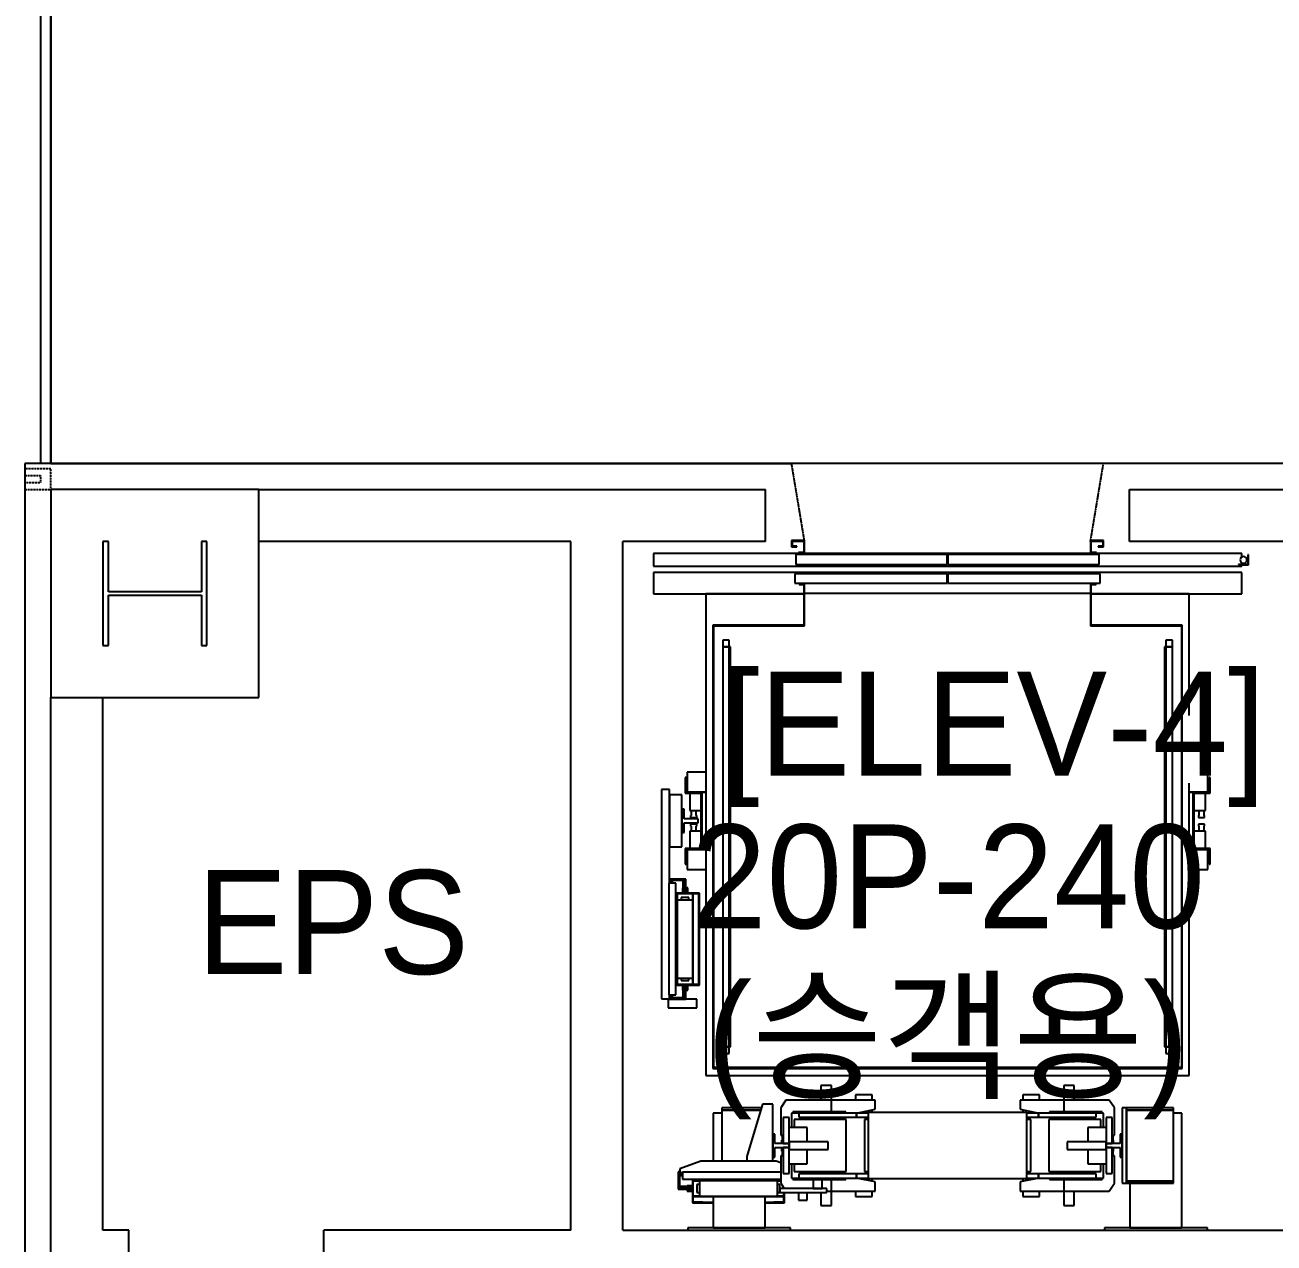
# Model space of a CAD drawing. Header units: millimetres. Extents: x 10479 to 135323, y 879012 to 965592.
# Drawn here: x 46682 to 51488, y 920152 to 924840 of the extents above; entities that cross this region are included whole.
import ezdxf
from ezdxf.enums import TextEntityAlignment as Align

# ---------------------------------------------------------------- set-up
doc = ezdxf.new("R2010")
doc.units = ezdxf.units.MM
doc.linetypes.add('HID', pattern=[2.3, 1.5, -0.8])
doc.layers.add('$CHAR', color=3, linetype='Continuous')
doc.styles.add('돋움', font='')
doc.styles.get('돋움').set_extended_font_data('Dotum')

# ---------------------------------------------------------------- blocks, each defined once
blk = doc.blocks.new('14F')
at = {"color": 8}
for p, q in [((-153258.1, 753191.9), (-153258.1, 749991.9)), ((-153218.1, 753191.9), (-153218.1, 749991.9)), ((-153218.1, 749991.9), (-153218.1, 753191.9)), ((-153218.1, 749991.9), (-153318.1, 749991.9)), ((-153318.1, 749991.9), (-153318.1, 746741.9)), ((-136818.1, 749991.9), (-153218.1, 749991.9)), ((-152418.1, 749891.9), (-153218.1, 749891.9)), ((-153218.1, 749891.9), (-153218.1, 749091.9)), ((-152418.1, 749891.9), (-150468.1, 749891.9)), ((-152418.1, 749091.9), (-152418.1, 749891.9)), ((-150468.1, 749691.9), (-150468.1, 749891.9)), ((-149068.1, 749891.9), (-147668.1, 749891.9)), ((-149068.1, 749691.9), (-149068.1, 749891.9)), ((-153018.1, 749691.9), (-153018.1, 749291.9)), ((-152997.1, 749691.9), (-153018.1, 749691.9)), ((-152997.1, 749498.4), (-152997.1, 749691.9)), ((-152618.1, 749691.9), (-152639.1, 749691.9)), ((-152639.1, 749691.9), (-152639.1, 749498.4)), ((-152618.1, 749291.9), (-152618.1, 749691.9)), ((-151218.1, 749691.9), (-152418.1, 749691.9)), ((-151218.1, 747041.9), (-151218.1, 749691.9)), ((-151018.1, 747041.9), (-151018.1, 749691.9)), ((-150468.1, 749691.9), (-151018.1, 749691.9)), ((-150368.1, 749695.9), (-150368.1, 749670.9)), ((-150318.1, 749695.9), (-150368.1, 749695.9)), ((-150365.1, 749673.9), (-150365.1, 749692.9)), ((-150365.1, 749692.9), (-150321.1, 749692.9)), ((-150348.1, 749673.9), (-150365.1, 749673.9)), ((-150348.1, 749670.9), (-150348.1, 749673.9)), ((-150321.1, 749692.9), (-150321.1, 749648.9)), ((-150318.1, 749645.9), (-150318.1, 749695.9)), ((-149218.1, 749695.9), (-149218.1, 749645.9)), ((-149168.1, 749695.9), (-149218.1, 749695.9)), ((-149215.1, 749648.9), (-149215.1, 749692.9)), ((-149215.1, 749692.9), (-149171.1, 749692.9)), ((-149188.1, 749673.9), (-149188.1, 749670.9)), ((-149171.1, 749673.9), (-149188.1, 749673.9)), ((-149171.1, 749692.9), (-149171.1, 749673.9)), ((-149168.1, 749670.9), (-149168.1, 749695.9)), ((-147668.1, 749691.9), (-149068.1, 749691.9)), ((-148636.1, 749645.4), (-150900.1, 749645.4)), ((-150900.1, 749645.4), (-150900.1, 749596.9)), ((-150368.1, 749670.9), (-150348.1, 749670.9)), ((-149769.1, 749641.9), (-150352.1, 749641.9)), ((-150352.1, 749641.9), (-150352.1, 749602.9)), ((-150341.1, 749648.9), (-150341.1, 749645.9)), ((-150321.1, 749648.9), (-150341.1, 749648.9)), ((-150341.1, 749645.9), (-150318.1, 749645.9)), ((-149769.1, 749602.9), (-149769.1, 749641.9)), ((-149184.1, 749641.9), (-149767.1, 749641.9)), ((-149767.1, 749641.9), (-149767.1, 749602.9)), ((-149218.1, 749645.9), (-149195.1, 749645.9)), ((-149195.1, 749648.9), (-149215.1, 749648.9)), ((-149195.1, 749645.9), (-149195.1, 749648.9)), ((-149188.1, 749670.9), (-149168.1, 749670.9)), ((-149184.1, 749602.9), (-149184.1, 749641.9)), ((-148641.1, 749625.9), (-148642.1, 749620.9)), ((-148638.3, 749630.1), (-148641.1, 749625.9)), ((-148634.1, 749633), (-148638.3, 749630.1)), ((-148636.1, 749631.6), (-148636.1, 749645.4)), ((-148629.1, 749633.9), (-148634.1, 749633)), ((-148624.1, 749633), (-148629.1, 749633.9)), ((-148619.9, 749630.1), (-148624.1, 749633)), ((-148617.1, 749625.9), (-148619.9, 749630.1)), ((-148616.1, 749620.9), (-148617.1, 749625.9)), ((-148610.1, 749639.9), (-148612.1, 749639.9)), ((-148612.1, 749639.9), (-148612.1, 749603.9)), ((-148610.1, 749601.9), (-148610.1, 749639.9)), ((-150900.1, 749596.9), (-148636.1, 749596.9)), ((-150352.1, 749602.9), (-149769.1, 749602.9)), ((-149767.1, 749602.9), (-149184.1, 749602.9)), ((-148612.1, 749603.9), (-148648.1, 749603.9)), ((-148648.1, 749603.9), (-148648.1, 749601.9)), ((-148648.1, 749601.9), (-148610.1, 749601.9)), ((-148642.1, 749620.9), (-148641.1, 749616)), ((-148641.1, 749616), (-148638.3, 749611.8)), ((-148638.3, 749611.8), (-148634.1, 749608.9)), ((-148636.1, 749603.9), (-148636.1, 749610.3)), ((-148636.1, 749596.9), (-148636.1, 749601.9)), ((-148634.1, 749608.9), (-148629.1, 749607.9)), ((-148629.1, 749607.9), (-148624.1, 749608.9)), ((-148624.1, 749608.9), (-148619.9, 749611.8)), ((-148619.9, 749611.8), (-148617.1, 749616)), ((-148617.1, 749616), (-148616.1, 749620.9)), ((-148636.1, 749571.9), (-150900.1, 749571.9)), ((-150900.1, 749571.9), (-150900.1, 749489.9)), ((-149769.1, 749566.9), (-150355.6, 749566.9)), ((-150355.6, 749566.9), (-150355.6, 749531.9)), ((-150355.6, 749531.9), (-149769.1, 749531.9)), ((-150318.1, 749529.9), (-150339.6, 749529.9)), ((-150339.6, 749529.9), (-150339.6, 749526.9)), ((-150318.1, 749366.9), (-150318.1, 749529.9)), ((-149769.1, 749531.9), (-149769.1, 749566.9)), ((-149180.6, 749566.9), (-149767.1, 749566.9)), ((-149767.1, 749566.9), (-149767.1, 749531.9)), ((-149767.1, 749531.9), (-149180.6, 749531.9)), ((-149196.6, 749529.9), (-149218.1, 749529.9)), ((-149218.1, 749529.9), (-149218.1, 749366.9)), ((-149196.6, 749526.9), (-149196.6, 749529.9)), ((-149180.6, 749531.9), (-149180.6, 749566.9)), ((-148636.1, 749489.9), (-148636.1, 749571.9)), ((-152639.1, 749498.4), (-152997.1, 749498.4)), ((-152997.1, 749291.9), (-152997.1, 749485.4)), ((-152997.1, 749485.4), (-152639.1, 749485.4)), ((-152639.1, 749485.4), (-152639.1, 749291.9)), ((-150900.1, 749489.9), (-150321.1, 749489.9)), ((-150321.1, 749489.9), (-150698.1, 749489.9)), ((-150698.1, 749489.9), (-150698.1, 747636.9)), ((-150339.6, 749526.9), (-150321.1, 749526.9)), ((-150321.1, 749526.9), (-150321.1, 749369.9)), ((-149218.1, 749491.4), (-150318.1, 749491.4)), ((-149215.1, 749526.9), (-149196.6, 749526.9)), ((-149215.1, 749369.9), (-149215.1, 749526.9)), ((-148838.1, 749489.9), (-149215.1, 749489.9)), ((-149215.1, 749489.9), (-148636.1, 749489.9)), ((-148838.1, 749021.9), (-148838.1, 749489.9)), ((-150321.1, 749369.9), (-150671.1, 749369.9)), ((-150671.1, 749369.9), (-150671.1, 747663.9)), ((-150668.1, 749366.9), (-150318.1, 749366.9)), ((-150668.1, 747666.9), (-150668.1, 749366.9)), ((-149218.1, 749366.9), (-148868.1, 749366.9)), ((-148868.1, 749369.9), (-149215.1, 749369.9)), ((-148865.1, 749369.9), (-148868.1, 749369.9)), ((-148868.1, 749369.9), (-148868.1, 749366.9)), ((-148868.1, 749366.9), (-148868.1, 749369.9)), ((-148868.1, 749366.9), (-148868.1, 747666.9)), ((-148865.1, 747663.9), (-148865.1, 749369.9)), ((-153018.1, 749291.9), (-152997.1, 749291.9)), ((-152639.1, 749291.9), (-152618.1, 749291.9)), ((-150608.1, 749311.9), (-150633.1, 749311.9)), ((-150633.1, 749311.9), (-150633.1, 749286.9)), ((-150608.1, 749286.9), (-150608.1, 749311.9)), ((-148903.1, 749311.9), (-148928.1, 749311.9)), ((-148928.1, 749311.9), (-148928.1, 749286.9)), ((-148903.1, 749286.9), (-148903.1, 749311.9)), ((-150633.1, 749286.9), (-150608.1, 749286.9)), ((-150608.1, 749286.9), (-150633.1, 749286.9)), ((-150633.1, 749286.9), (-150633.1, 747746.9)), ((-150603.1, 749286.9), (-150608.1, 749286.9)), ((-150608.1, 747746.9), (-150608.1, 749286.9)), ((-150603.1, 747746.9), (-150603.1, 749286.9)), ((-148928.1, 749286.9), (-148933.1, 749286.9)), ((-148933.1, 749286.9), (-148933.1, 747746.9)), ((-148928.1, 749286.9), (-148903.1, 749286.9)), ((-148903.1, 749286.9), (-148928.1, 749286.9)), ((-148928.1, 749286.9), (-148928.1, 747746.9)), ((-148903.1, 747746.9), (-148903.1, 749286.9)), ((-153218.1, 746841.9), (-153218.1, 749091.9)), ((-153218.1, 749091.9), (-152418.1, 749091.9)), ((-153018.1, 747041.9), (-153018.1, 749091.9)), ((-150778.1, 748783.9), (-150778.1, 748722.9)), ((-150774.1, 748783.9), (-150778.1, 748783.9)), ((-150774.1, 748726.9), (-150774.1, 748783.9)), ((-150698.1, 748804.4), (-150770.1, 748804.4)), ((-150770.1, 748804.4), (-150770.1, 748726.9)), ((-148838.1, 747636.9), (-148838.1, 748761.9)), ((-148766.1, 748804.4), (-148778.1, 748804.4)), ((-148766.1, 748726.9), (-148766.1, 748804.4)), ((-148758.1, 748783.9), (-148762.1, 748783.9)), ((-148762.1, 748783.9), (-148762.1, 748726.9)), ((-148758.1, 748722.9), (-148758.1, 748783.9)), ((-150838.6, 748736.9), (-150868.6, 748736.9)), ((-150868.6, 748736.9), (-150868.6, 747931.9)), ((-150838.6, 748376.9), (-150838.6, 748736.9)), ((-150790.1, 748716.9), (-150838.6, 748716.9)), ((-150838.6, 748716.9), (-150838.6, 748516.9)), ((-150790.1, 748516.9), (-150790.1, 748716.9)), ((-150778.1, 748722.9), (-150717.1, 748722.9)), ((-150713.1, 748726.9), (-150774.1, 748726.9)), ((-150770.1, 748726.9), (-150698.1, 748726.9)), ((-150760.1, 748722.9), (-150760.1, 748656.9)), ((-150717.1, 748722.9), (-150717.1, 748665.9)), ((-150713.1, 748665.9), (-150713.1, 748726.9)), ((-150698.1, 748726.9), (-150713.1, 748726.9)), ((-150713.1, 748726.9), (-150713.1, 748506.9)), ((-148838.1, 748726.9), (-148766.1, 748726.9)), ((-148823.1, 748726.9), (-148838.1, 748726.9)), ((-148762.1, 748726.9), (-148823.1, 748726.9)), ((-148823.1, 748726.9), (-148823.1, 748665.9)), ((-148823.1, 748506.9), (-148823.1, 748726.9)), ((-148819.1, 748722.9), (-148758.1, 748722.9)), ((-148819.1, 748665.9), (-148819.1, 748722.9)), ((-148776.1, 748656.9), (-148776.1, 748722.9)), ((-150717.1, 748665.9), (-150713.1, 748665.9)), ((-150713.1, 748665.9), (-150717.1, 748665.9)), ((-150717.1, 748665.9), (-150717.1, 748567.9)), ((-150713.1, 748567.9), (-150713.1, 748665.9)), ((-148823.1, 748665.9), (-148819.1, 748665.9)), ((-148819.1, 748665.9), (-148823.1, 748665.9)), ((-148823.1, 748665.9), (-148823.1, 748567.9)), ((-148819.1, 748567.9), (-148819.1, 748665.9)), ((-150790.1, 748661.4), (-150790.1, 748572.4)), ((-150782.2, 748661.4), (-150790.1, 748661.4)), ((-150782.2, 748624.9), (-150782.2, 748661.4)), ((-150728.1, 748624.9), (-150782.2, 748624.9)), ((-150760.1, 748656.9), (-150717.1, 748656.9)), ((-150755.1, 748637.9), (-150757.1, 748637.9)), ((-150757.1, 748637.9), (-150757.1, 748629.9)), ((-150757.1, 748629.9), (-150733.1, 748629.9)), ((-150735.1, 748655.9), (-150755.1, 748655.9)), ((-150755.1, 748655.9), (-150755.1, 748637.9)), ((-150735.1, 748637.9), (-150735.1, 748655.9)), ((-150733.1, 748637.9), (-150735.1, 748637.9)), ((-150733.1, 748629.9), (-150733.1, 748637.9)), ((-150728.1, 748609), (-150728.1, 748624.9)), ((-148819.1, 748656.9), (-148776.1, 748656.9)), ((-148801.1, 748637.9), (-148803.1, 748637.9)), ((-148803.1, 748637.9), (-148803.1, 748629.9)), ((-148803.1, 748629.9), (-148779.1, 748629.9)), ((-148781.1, 748655.9), (-148801.1, 748655.9)), ((-148801.1, 748655.9), (-148801.1, 748637.9)), ((-148781.1, 748637.9), (-148781.1, 748655.9)), ((-148779.1, 748637.9), (-148781.1, 748637.9)), ((-148779.1, 748629.9), (-148779.1, 748637.9)), ((-150790.1, 748572.4), (-150782.2, 748572.4)), ((-150782.2, 748609), (-150728.1, 748609)), ((-150782.2, 748572.4), (-150782.2, 748609)), ((-150717.1, 748576.9), (-150760.1, 748576.9)), ((-150760.1, 748576.9), (-150760.1, 748510.9)), ((-150757.1, 748603.9), (-150757.1, 748595.9)), ((-150733.1, 748603.9), (-150757.1, 748603.9)), ((-150757.1, 748595.9), (-150755.1, 748595.9)), ((-150755.1, 748595.9), (-150755.1, 748577.9)), ((-150755.1, 748577.9), (-150735.1, 748577.9)), ((-150735.1, 748577.9), (-150735.1, 748595.9)), ((-150735.1, 748595.9), (-150733.1, 748595.9)), ((-150733.1, 748595.9), (-150733.1, 748603.9)), ((-150713.1, 748567.9), (-150717.1, 748567.9)), ((-150717.1, 748567.9), (-150717.1, 748510.9)), ((-150717.1, 748567.9), (-150713.1, 748567.9)), ((-150713.1, 748506.9), (-150713.1, 748567.9)), ((-148819.1, 748567.9), (-148823.1, 748567.9)), ((-148823.1, 748567.9), (-148823.1, 748506.9)), ((-148823.1, 748567.9), (-148819.1, 748567.9)), ((-148776.1, 748576.9), (-148819.1, 748576.9)), ((-148819.1, 748510.9), (-148819.1, 748567.9)), ((-148779.1, 748603.9), (-148803.1, 748603.9)), ((-148803.1, 748603.9), (-148803.1, 748595.9)), ((-148803.1, 748595.9), (-148801.1, 748595.9)), ((-148801.1, 748595.9), (-148801.1, 748577.9)), ((-148801.1, 748577.9), (-148781.1, 748577.9)), ((-148781.1, 748577.9), (-148781.1, 748595.9)), ((-148781.1, 748595.9), (-148779.1, 748595.9)), ((-148779.1, 748595.9), (-148779.1, 748603.9)), ((-148776.1, 748510.9), (-148776.1, 748576.9)), ((-150838.6, 748516.9), (-150790.1, 748516.9)), ((-150778.1, 748510.9), (-150778.1, 748449.9)), ((-150717.1, 748510.9), (-150778.1, 748510.9)), ((-150774.1, 748449.9), (-150774.1, 748506.9)), ((-150774.1, 748506.9), (-150713.1, 748506.9)), ((-150770.1, 748506.9), (-150770.1, 748429.4)), ((-150698.1, 748506.9), (-150770.1, 748506.9)), ((-150713.1, 748506.9), (-150698.1, 748506.9)), ((-148766.1, 748506.9), (-148838.1, 748506.9)), ((-148838.1, 748506.9), (-148823.1, 748506.9)), ((-148823.1, 748506.9), (-148762.1, 748506.9)), ((-148758.1, 748510.9), (-148819.1, 748510.9)), ((-148766.1, 748429.4), (-148766.1, 748506.9)), ((-148762.1, 748506.9), (-148762.1, 748449.9)), ((-148758.1, 748449.9), (-148758.1, 748510.9)), ((-150778.1, 748449.9), (-150774.1, 748449.9)), ((-150770.1, 748429.4), (-150698.1, 748429.4)), ((-148838.1, 748429.4), (-148766.1, 748429.4)), ((-148762.1, 748449.9), (-148758.1, 748449.9)), ((-150813.6, 748376.9), (-150840.6, 748376.9)), ((-150840.6, 748376.9), (-150840.6, 747946.9)), ((-150775.6, 748392.9), (-150838.6, 748392.9)), ((-150838.6, 748392.9), (-150838.6, 748376.9)), ((-150833.6, 748387.9), (-150780.6, 748387.9)), ((-150833.6, 748376.9), (-150833.6, 748387.9)), ((-150828.1, 748387.9), (-150832.1, 748387.9)), ((-150832.1, 748387.9), (-150832.1, 748376.9)), ((-150786.1, 748387.9), (-150828.1, 748387.9)), ((-150828.1, 748387.9), (-150828.1, 748376.9)), ((-150828.1, 748376.9), (-150828.1, 748387.9)), ((-150813.6, 747946.9), (-150813.6, 748376.9)), ((-150782.1, 748387.9), (-150786.1, 748387.9)), ((-150786.1, 748387.9), (-150786.1, 748358.9)), ((-150786.1, 748358.9), (-150786.1, 748387.9)), ((-150782.1, 748343.9), (-150782.1, 748387.9)), ((-150780.6, 748387.9), (-150780.6, 748350.9)), ((-150775.6, 748350.9), (-150775.6, 748392.9)), ((-150723.1, 748338.9), (-150813.6, 748338.9)), ((-150813.6, 748336.9), (-150725.1, 748336.9)), ((-150809.1, 748336.9), (-150813.6, 748336.9)), ((-150807.1, 748336.9), (-150809.1, 748336.9)), ((-150809.1, 748336.9), (-150809.1, 747986.9)), ((-150807.1, 748311.9), (-150807.1, 748336.9)), ((-150749.1, 748336.9), (-150807.1, 748336.9)), ((-150783.1, 748358.9), (-150788.1, 748358.9)), ((-150788.1, 748358.9), (-150788.1, 748338.9)), ((-150788.1, 748338.9), (-150768.1, 748338.9)), ((-150783.1, 748343.9), (-150783.1, 748358.9)), ((-150773.1, 748343.9), (-150783.1, 748343.9)), ((-150780.6, 748350.9), (-150775.6, 748350.9)), ((-150768.1, 748358.9), (-150773.1, 748358.9)), ((-150773.1, 748358.9), (-150773.1, 748343.9)), ((-150768.1, 748338.9), (-150768.1, 748358.9)), ((-150747.1, 748336.9), (-150749.1, 748336.9)), ((-150749.1, 748336.9), (-150749.1, 748311.9)), ((-150747.1, 747986.9), (-150747.1, 748336.9)), ((-150725.1, 748336.9), (-150747.1, 748336.9)), ((-150725.1, 748336.9), (-150725.1, 748298.9)), ((-150725.1, 747986.9), (-150725.1, 748336.9)), ((-150723.1, 748298.9), (-150723.1, 748338.9)), ((-150748.1, 748311.9), (-150808.1, 748311.9)), ((-150808.1, 748311.9), (-150808.1, 748011.9)), ((-150793.1, 748321.9), (-150793.1, 748311.9)), ((-150763.1, 748321.9), (-150793.1, 748321.9)), ((-150763.1, 748311.9), (-150763.1, 748321.9)), ((-150748.1, 748011.9), (-150748.1, 748311.9)), ((-150725.1, 748298.9), (-150723.1, 748298.9)), ((-150723.1, 748298.9), (-150725.1, 748298.9)), ((-150723.1, 748024.9), (-150723.1, 748298.9)), ((-150808.1, 748011.9), (-150748.1, 748011.9)), ((-150807.1, 747986.9), (-150807.1, 748011.9)), ((-150793.1, 748011.9), (-150793.1, 748001.9)), ((-150793.1, 748001.9), (-150763.1, 748001.9)), ((-150763.1, 748001.9), (-150763.1, 748011.9)), ((-150749.1, 748011.9), (-150749.1, 747986.9)), ((-150725.1, 748024.9), (-150725.1, 747986.9)), ((-150723.1, 748024.9), (-150725.1, 748024.9)), ((-150725.1, 748024.9), (-150723.1, 748024.9)), ((-150723.1, 747984.9), (-150723.1, 748024.9)), ((-150840.6, 747946.9), (-150813.6, 747946.9)), ((-150838.6, 747946.9), (-150838.6, 747930.9)), ((-150838.6, 747931.9), (-150838.6, 747946.9)), ((-150833.6, 747935.9), (-150833.6, 747946.9)), ((-150832.1, 747946.9), (-150832.1, 747935.9)), ((-150828.1, 747946.9), (-150828.1, 747935.9)), ((-150828.1, 747935.9), (-150828.1, 747946.9)), ((-150725.1, 747986.9), (-150813.6, 747986.9)), ((-150813.6, 747986.9), (-150809.1, 747986.9)), ((-150813.6, 747984.9), (-150723.1, 747984.9)), ((-150809.1, 747986.9), (-150807.1, 747986.9)), ((-150807.1, 747986.9), (-150749.1, 747986.9)), ((-150788.1, 747984.9), (-150788.1, 747964.9)), ((-150768.1, 747984.9), (-150788.1, 747984.9)), ((-150788.1, 747964.9), (-150783.1, 747964.9)), ((-150786.1, 747964.9), (-150786.1, 747935.9)), ((-150786.1, 747935.9), (-150786.1, 747964.9)), ((-150783.1, 747964.9), (-150783.1, 747979.9)), ((-150783.1, 747979.9), (-150773.1, 747979.9)), ((-150782.1, 747935.9), (-150782.1, 747979.9)), ((-150780.6, 747972.9), (-150780.6, 747935.9)), ((-150775.6, 747972.9), (-150780.6, 747972.9)), ((-150775.6, 747930.9), (-150775.6, 747972.9)), ((-150773.1, 747979.9), (-150773.1, 747964.9)), ((-150773.1, 747964.9), (-150768.1, 747964.9)), ((-150768.1, 747964.9), (-150768.1, 747984.9)), ((-150749.1, 747986.9), (-150747.1, 747986.9)), ((-150747.1, 747986.9), (-150725.1, 747986.9)), ((-150868.6, 747931.9), (-150838.6, 747931.9)), ((-150843.1, 747930.4), (-150843.1, 747897.4)), ((-150733.1, 747930.4), (-150843.1, 747930.4)), ((-150843.1, 747897.4), (-150733.1, 747897.4)), ((-150838.6, 747930.9), (-150775.6, 747930.9)), ((-150780.6, 747935.9), (-150833.6, 747935.9)), ((-150832.1, 747935.9), (-150828.1, 747935.9)), ((-150828.1, 747935.9), (-150786.1, 747935.9)), ((-150786.1, 747935.9), (-150782.1, 747935.9)), ((-150733.1, 747897.4), (-150733.1, 747930.4)), ((-150608.1, 747746.9), (-150633.1, 747746.9)), ((-150633.1, 747746.9), (-150633.1, 747721.9)), ((-150633.1, 747746.9), (-150608.1, 747746.9)), ((-150633.1, 747721.9), (-150608.1, 747721.9)), ((-150608.1, 747721.9), (-150608.1, 747746.9)), ((-150608.1, 747746.9), (-150603.1, 747746.9)), ((-148933.1, 747746.9), (-148928.1, 747746.9)), ((-148903.1, 747746.9), (-148928.1, 747746.9)), ((-148928.1, 747746.9), (-148928.1, 747721.9)), ((-148928.1, 747746.9), (-148903.1, 747746.9)), ((-148928.1, 747721.9), (-148903.1, 747721.9)), ((-148903.1, 747721.9), (-148903.1, 747746.9)), ((-150671.1, 747663.9), (-148865.1, 747663.9)), ((-148868.1, 747666.9), (-150668.1, 747666.9)), ((-150698.1, 747636.9), (-148838.1, 747636.9)), ((-150215.1, 747597.9), (-150255.1, 747597.9)), ((-150255.1, 747597.9), (-150255.1, 747541.9)), ((-150215.1, 747541.9), (-150215.1, 747597.9)), ((-150119.7, 747562.9), (-150122.1, 747562.9)), ((-150122.1, 747562.9), (-150122.1, 747541.9)), ((-150112.7, 747562.9), (-150119.7, 747562.9)), ((-150102.4, 747562.9), (-150112.7, 747562.9)), ((-150090.1, 747562.9), (-150102.4, 747562.9)), ((-150077.9, 747562.9), (-150090.1, 747562.9)), ((-150067.5, 747562.9), (-150077.9, 747562.9)), ((-150060.6, 747562.9), (-150067.5, 747562.9)), ((-150058.1, 747562.9), (-150060.6, 747562.9)), ((-150058.1, 747541.9), (-150058.1, 747562.9)), ((-149475.7, 747562.9), (-149478.1, 747562.9)), ((-149478.1, 747562.9), (-149478.1, 747541.9)), ((-149468.7, 747562.9), (-149475.7, 747562.9)), ((-149458.4, 747562.9), (-149468.7, 747562.9)), ((-149446.1, 747562.9), (-149458.4, 747562.9)), ((-149433.9, 747562.9), (-149446.1, 747562.9)), ((-149423.5, 747562.9), (-149433.9, 747562.9)), ((-149416.6, 747562.9), (-149423.5, 747562.9)), ((-149414.1, 747562.9), (-149416.6, 747562.9)), ((-149414.1, 747541.9), (-149414.1, 747562.9)), ((-149321.1, 747597.9), (-149321.1, 747541.9)), ((-149281.1, 747597.9), (-149321.1, 747597.9)), ((-149281.1, 747541.9), (-149281.1, 747597.9)), ((-150484.4, 747511.9), (-150637.1, 747511.9)), ((-150637.1, 747511.9), (-150637.1, 747503.9)), ((-150480.1, 747526.4), (-150540.1, 747324.4)), ((-150440.1, 747526.4), (-150480.1, 747526.4)), ((-150440.1, 747307.4), (-150440.1, 747526.4)), ((-150390.1, 747541.9), (-150410.1, 747511.9)), ((-150410.1, 747511.9), (-150410.1, 747406.9)), ((-150215.1, 747541.9), (-150390.1, 747541.9)), ((-150047.1, 747541.9), (-150215.1, 747541.9)), ((-150215.1, 747496.9), (-150215.1, 747541.9)), ((-150047.1, 747506.9), (-150047.1, 747541.9)), ((-149321.1, 747541.9), (-149489.1, 747541.9)), ((-149489.1, 747541.9), (-149489.1, 747506.9)), ((-149146.1, 747541.9), (-149321.1, 747541.9)), ((-149321.1, 747541.9), (-149321.1, 747496.9)), ((-149126.1, 747511.9), (-149146.1, 747541.9)), ((-149126.1, 747406.9), (-149126.1, 747511.9)), ((-149080.1, 747511.9), (-149096.1, 747511.9)), ((-149096.1, 747511.9), (-149096.1, 747221.9)), ((-148899.1, 747511.9), (-149080.1, 747511.9)), ((-149080.1, 747511.9), (-149080.1, 747503.9)), ((-149080.1, 747221.9), (-149080.1, 747511.9)), ((-148899.1, 747503.9), (-148899.1, 747511.9)), ((-150637.1, 747491.9), (-150670.1, 747491.9)), ((-150670.1, 747491.9), (-150670.1, 747307.4)), ((-150637.1, 747503.9), (-150486.8, 747503.9)), ((-150486.8, 747503.9), (-150637.1, 747503.9)), ((-150637.1, 747503.9), (-150637.1, 747307.4)), ((-150401.1, 747474.9), (-150401.1, 747471.1)), ((-150378.1, 747474.9), (-150401.1, 747474.9)), ((-150401.1, 747471.1), (-150401.1, 747460.2)), ((-150378.1, 747471.1), (-150378.1, 747474.9)), ((-150378.1, 747460.2), (-150378.1, 747471.1)), ((-150368.1, 747491.9), (-150368.1, 747436.9)), ((-150340.1, 747491.9), (-150368.1, 747491.9)), ((-150160.1, 747496.9), (-150363.1, 747496.9)), ((-150363.1, 747496.9), (-150363.1, 747491.9)), ((-150158.1, 747466.9), (-150358.1, 747466.9)), ((-150358.1, 747466.9), (-150358.1, 747436.9)), ((-150118.1, 747491.9), (-150340.1, 747491.9)), ((-150340.1, 747491.9), (-150340.1, 747475.9)), ((-150340.1, 747475.9), (-150118.1, 747475.9)), ((-150160.1, 747491.9), (-150160.1, 747496.9)), ((-150158.1, 747266.9), (-150158.1, 747466.9)), ((-150119.1, 747491.9), (-150047.1, 747506.9)), ((-150118.1, 747475.9), (-150118.1, 747491.9)), ((-150073.1, 747491.9), (-150118.1, 747491.9)), ((-150118.1, 747491.9), (-150118.1, 747475.9)), ((-150118.1, 747475.9), (-150073.1, 747475.9)), ((-150073.1, 747466.9), (-150088.1, 747466.9)), ((-150088.1, 747466.9), (-150088.1, 747266.9)), ((-150073.1, 747493.9), (-150073.1, 747239.9)), ((-149463.1, 747493.9), (-150073.1, 747493.9)), ((-150058.1, 747493.9), (-150058.1, 747504.7)), ((-149489.1, 747506.9), (-149417.1, 747491.9)), ((-149478.1, 747504.7), (-149478.1, 747493.9)), ((-149463.1, 747239.9), (-149463.1, 747493.9)), ((-149418.1, 747491.9), (-149463.1, 747491.9)), ((-149463.1, 747475.9), (-149418.1, 747475.9)), ((-149448.1, 747466.9), (-149463.1, 747466.9)), ((-149448.1, 747266.9), (-149448.1, 747466.9)), ((-149196.1, 747491.9), (-149418.1, 747491.9)), ((-149418.1, 747491.9), (-149418.1, 747475.9)), ((-149418.1, 747475.9), (-149418.1, 747491.9)), ((-149418.1, 747475.9), (-149196.1, 747475.9)), ((-149178.1, 747466.9), (-149378.1, 747466.9)), ((-149378.1, 747466.9), (-149378.1, 747266.9)), ((-149173.1, 747496.9), (-149376.1, 747496.9)), ((-149376.1, 747496.9), (-149376.1, 747491.9)), ((-149168.1, 747491.9), (-149196.1, 747491.9)), ((-149196.1, 747475.9), (-149196.1, 747491.9)), ((-149178.1, 747436.9), (-149178.1, 747466.9)), ((-149173.1, 747491.9), (-149173.1, 747496.9)), ((-149168.1, 747436.9), (-149168.1, 747491.9)), ((-149158.1, 747474.9), (-149158.1, 747471.1)), ((-149135.1, 747474.9), (-149158.1, 747474.9)), ((-149158.1, 747471.1), (-149158.1, 747460.2)), ((-149135.1, 747471.1), (-149135.1, 747474.9)), ((-149135.1, 747460.2), (-149135.1, 747471.1)), ((-149080.1, 747503.9), (-148899.1, 747503.9)), ((-148899.1, 747503.9), (-149080.1, 747503.9)), ((-149080.1, 747503.9), (-149080.1, 747229.9)), ((-148899.1, 747229.9), (-148899.1, 747503.9)), ((-148866.1, 747491.9), (-148899.1, 747491.9)), ((-148866.1, 747049.9), (-148866.1, 747491.9)), ((-150401.1, 747460.2), (-150401.1, 747444)), ((-150401.1, 747444), (-150401.1, 747424.9)), ((-150401.1, 747424.9), (-150401.1, 747405.8)), ((-150378.1, 747444), (-150378.1, 747460.2)), ((-150378.1, 747424.9), (-150378.1, 747444)), ((-150308.1, 747436.9), (-150378.1, 747436.9)), ((-150378.1, 747405.8), (-150378.1, 747424.9)), ((-150308.1, 747381.9), (-150308.1, 747436.9)), ((-149158.1, 747436.9), (-149228.1, 747436.9)), ((-149228.1, 747436.9), (-149228.1, 747381.9)), ((-149158.1, 747460.2), (-149158.1, 747444)), ((-149158.1, 747444), (-149158.1, 747424.9)), ((-149158.1, 747424.9), (-149158.1, 747405.8)), ((-149135.1, 747444), (-149135.1, 747460.2)), ((-149135.1, 747424.9), (-149135.1, 747444)), ((-149135.1, 747405.8), (-149135.1, 747424.9)), ((-150432.2, 747411.4), (-150440.1, 747411.4)), ((-150440.1, 747411.4), (-150440.1, 747322.4)), ((-150432.2, 747374.9), (-150432.2, 747411.4)), ((-150378.1, 747374.9), (-150432.2, 747374.9)), ((-150410.1, 747406.9), (-150401.1, 747406.9)), ((-150405.1, 747387.9), (-150407.1, 747387.9)), ((-150407.1, 747387.9), (-150407.1, 747379.9)), ((-150407.1, 747379.9), (-150401.1, 747379.9)), ((-150401.1, 747405.9), (-150405.1, 747405.9)), ((-150405.1, 747405.9), (-150405.1, 747387.9)), ((-150401.1, 747405.8), (-150401.1, 747389.5)), ((-150401.1, 747389.5), (-150401.1, 747378.7)), ((-150401.1, 747378.7), (-150401.1, 747374.9)), ((-150401.1, 747374.9), (-150378.1, 747374.9)), ((-150378.1, 747389.5), (-150378.1, 747405.8)), ((-150378.1, 747378.7), (-150378.1, 747389.5)), ((-150372.4, 747381.9), (-150378.1, 747381.9)), ((-150378.1, 747381.9), (-150378.1, 747351.9)), ((-150378.1, 747374.9), (-150378.1, 747378.7)), ((-150378.1, 747359), (-150378.1, 747374.9)), ((-150356.2, 747381.9), (-150372.4, 747381.9)), ((-150331.8, 747381.9), (-150356.2, 747381.9)), ((-150303.1, 747381.9), (-150331.8, 747381.9)), ((-150274.4, 747381.9), (-150303.1, 747381.9)), ((-150250.1, 747381.9), (-150274.4, 747381.9)), ((-150233.8, 747381.9), (-150250.1, 747381.9)), ((-150228.1, 747381.9), (-150233.8, 747381.9)), ((-150228.1, 747351.9), (-150228.1, 747381.9)), ((-149302.4, 747381.9), (-149308.1, 747381.9)), ((-149308.1, 747381.9), (-149308.1, 747351.9)), ((-149286.2, 747381.9), (-149302.4, 747381.9)), ((-149261.8, 747381.9), (-149286.2, 747381.9)), ((-149233.1, 747381.9), (-149261.8, 747381.9)), ((-149204.4, 747381.9), (-149233.1, 747381.9)), ((-149180.1, 747381.9), (-149204.4, 747381.9)), ((-149163.8, 747381.9), (-149180.1, 747381.9)), ((-149158.1, 747381.9), (-149163.8, 747381.9)), ((-149158.1, 747405.8), (-149158.1, 747389.5)), ((-149158.1, 747389.5), (-149158.1, 747378.7)), ((-149158.1, 747351.9), (-149158.1, 747381.9)), ((-149158.1, 747378.7), (-149158.1, 747374.9)), ((-149104, 747374.9), (-149158.1, 747374.9)), ((-149158.1, 747374.9), (-149158.1, 747359)), ((-149158.1, 747374.9), (-149135.1, 747374.9)), ((-149135.1, 747406.9), (-149126.1, 747406.9)), ((-149131.1, 747405.9), (-149135.1, 747405.9)), ((-149135.1, 747389.5), (-149135.1, 747405.8)), ((-149135.1, 747378.7), (-149135.1, 747389.5)), ((-149135.1, 747379.9), (-149129.1, 747379.9)), ((-149135.1, 747374.9), (-149135.1, 747378.7)), ((-149131.1, 747387.9), (-149131.1, 747405.9)), ((-149129.1, 747387.9), (-149131.1, 747387.9)), ((-149129.1, 747379.9), (-149129.1, 747387.9)), ((-149096.1, 747411.4), (-149104, 747411.4)), ((-149104, 747411.4), (-149104, 747374.9)), ((-149096.1, 747322.4), (-149096.1, 747411.4)), ((-150540.1, 747324.4), (-150540.1, 747307.4)), ((-150440.1, 747322.4), (-150432.2, 747322.4)), ((-150432.2, 747359), (-150378.1, 747359)), ((-150432.2, 747322.4), (-150432.2, 747359)), ((-150401.1, 747326.9), (-150410.1, 747326.9)), ((-150410.1, 747326.9), (-150410.1, 747221.9)), ((-150407.1, 747353.9), (-150407.1, 747345.9)), ((-150401.1, 747353.9), (-150407.1, 747353.9)), ((-150407.1, 747345.9), (-150405.1, 747345.9)), ((-150405.1, 747345.9), (-150405.1, 747327.9)), ((-150405.1, 747327.9), (-150401.1, 747327.9)), ((-150378.1, 747359), (-150401.1, 747359)), ((-150401.1, 747359), (-150401.1, 747355.2)), ((-150401.1, 747355.2), (-150401.1, 747344.4)), ((-150401.1, 747344.4), (-150401.1, 747328.1)), ((-150401.1, 747328.1), (-150401.1, 747309)), ((-150378.1, 747355.2), (-150378.1, 747359)), ((-150378.1, 747344.4), (-150378.1, 747355.2)), ((-150378.1, 747351.9), (-150372.4, 747351.9)), ((-150378.1, 747328.1), (-150378.1, 747344.4)), ((-150378.1, 747309), (-150378.1, 747328.1)), ((-150372.4, 747351.9), (-150356.2, 747351.9)), ((-150356.2, 747351.9), (-150331.8, 747351.9)), ((-150331.8, 747351.9), (-150303.1, 747351.9)), ((-150308.1, 747296.9), (-150308.1, 747351.9)), ((-150303.1, 747351.9), (-150274.4, 747351.9)), ((-150274.4, 747351.9), (-150250.1, 747351.9)), ((-150250.1, 747351.9), (-150233.8, 747351.9)), ((-150233.8, 747351.9), (-150228.1, 747351.9)), ((-149308.1, 747351.9), (-149302.4, 747351.9)), ((-149302.4, 747351.9), (-149286.2, 747351.9)), ((-149286.2, 747351.9), (-149261.8, 747351.9)), ((-149261.8, 747351.9), (-149233.1, 747351.9)), ((-149233.1, 747351.9), (-149204.4, 747351.9)), ((-149228.1, 747351.9), (-149228.1, 747296.9)), ((-149204.4, 747351.9), (-149180.1, 747351.9)), ((-149180.1, 747351.9), (-149163.8, 747351.9)), ((-149163.8, 747351.9), (-149158.1, 747351.9)), ((-149158.1, 747359), (-149104, 747359)), ((-149135.1, 747359), (-149158.1, 747359)), ((-149158.1, 747359), (-149158.1, 747355.2)), ((-149158.1, 747355.2), (-149158.1, 747344.4)), ((-149158.1, 747344.4), (-149158.1, 747328.1)), ((-149158.1, 747328.1), (-149158.1, 747309)), ((-149135.1, 747355.2), (-149135.1, 747359)), ((-149135.1, 747344.4), (-149135.1, 747355.2)), ((-149129.1, 747353.9), (-149135.1, 747353.9)), ((-149135.1, 747328.1), (-149135.1, 747344.4)), ((-149135.1, 747309), (-149135.1, 747328.1)), ((-149135.1, 747327.9), (-149131.1, 747327.9)), ((-149126.1, 747326.9), (-149135.1, 747326.9)), ((-149131.1, 747327.9), (-149131.1, 747345.9)), ((-149131.1, 747345.9), (-149129.1, 747345.9)), ((-149129.1, 747345.9), (-149129.1, 747353.9)), ((-149126.1, 747221.9), (-149126.1, 747326.9)), ((-149104, 747359), (-149104, 747322.4)), ((-149104, 747322.4), (-149096.1, 747322.4)), ((-150718.1, 747307.4), (-150798.1, 747277.4)), ((-150798.1, 747277.4), (-150798.1, 747262.4)), ((-150428.1, 747307.4), (-150718.1, 747307.4)), ((-150410.1, 747300.7), (-150428.1, 747307.4)), ((-150401.1, 747309), (-150401.1, 747289.9)), ((-150401.1, 747289.9), (-150401.1, 747273.7)), ((-150401.1, 747273.7), (-150401.1, 747262.8)), ((-150378.1, 747289.9), (-150378.1, 747309)), ((-150378.1, 747296.9), (-150308.1, 747296.9)), ((-150378.1, 747273.7), (-150378.1, 747289.9)), ((-150378.1, 747262.8), (-150378.1, 747273.7)), ((-150368.1, 747296.9), (-150368.1, 747241.9)), ((-150358.1, 747296.9), (-150358.1, 747266.9)), ((-149228.1, 747296.9), (-149158.1, 747296.9)), ((-149178.1, 747266.9), (-149178.1, 747296.9)), ((-149168.1, 747241.9), (-149168.1, 747296.9)), ((-149158.1, 747309), (-149158.1, 747289.9)), ((-149158.1, 747289.9), (-149158.1, 747273.7)), ((-149158.1, 747273.7), (-149158.1, 747262.8)), ((-149135.1, 747289.9), (-149135.1, 747309)), ((-149135.1, 747273.7), (-149135.1, 747289.9)), ((-149135.1, 747262.8), (-149135.1, 747273.7)), ((-150804.1, 747266.4), (-150804.1, 747262.4)), ((-150798.1, 747266.4), (-150804.1, 747266.4)), ((-150788.1, 747262.4), (-150804.1, 747262.4)), ((-150804.1, 747262.4), (-150804.1, 747199.4)), ((-150804.1, 747262.4), (-150798.1, 747262.4)), ((-150799.1, 747257.4), (-150788.1, 747257.4)), ((-150799.1, 747204.4), (-150799.1, 747257.4)), ((-150799.1, 747255.9), (-150799.1, 747251.9)), ((-150788.1, 747255.9), (-150799.1, 747255.9)), ((-150799.1, 747251.9), (-150799.1, 747209.9)), ((-150788.1, 747251.9), (-150799.1, 747251.9)), ((-150799.1, 747251.9), (-150788.1, 747251.9)), ((-150798.1, 747262.4), (-150788.1, 747262.4)), ((-150410.1, 747264.4), (-150788.1, 747264.4)), ((-150788.1, 747264.4), (-150788.1, 747237.4)), ((-150788.1, 747237.4), (-150410.1, 747237.4)), ((-150750.1, 747237.4), (-150750.1, 747146.9)), ((-150748.1, 747148.9), (-150748.1, 747237.4)), ((-150748.1, 747237.4), (-150748.1, 747232.9)), ((-150410.1, 747232.9), (-150748.1, 747232.9)), ((-150748.1, 747232.9), (-150748.1, 747230.9)), ((-150748.1, 747230.9), (-150723.1, 747230.9)), ((-150748.1, 747230.9), (-150748.1, 747172.9)), ((-150423.1, 747231.9), (-150723.1, 747231.9)), ((-150723.1, 747231.9), (-150723.1, 747171.9)), ((-150670.1, 747237.4), (-150670.1, 747232.9)), ((-150637.1, 747237.4), (-150637.1, 747232.9)), ((-150456.1, 747232.9), (-150456.1, 747237.4)), ((-150456.1, 747237.4), (-150456.1, 747232.9)), ((-150440.1, 747232.9), (-150440.1, 747237.4)), ((-150423.1, 747171.9), (-150423.1, 747231.9)), ((-150423.1, 747230.9), (-150410.1, 747230.9)), ((-150410.1, 747221.9), (-150396.8, 747201.9)), ((-150401.1, 747262.8), (-150401.1, 747259)), ((-150401.1, 747259), (-150378.1, 747259)), ((-150378.1, 747259), (-150378.1, 747262.8)), ((-150368.1, 747241.9), (-150340.1, 747241.9)), ((-150363.1, 747241.9), (-150363.1, 747236.9)), ((-150363.1, 747236.9), (-150160.1, 747236.9)), ((-150358.1, 747266.9), (-150158.1, 747266.9)), ((-150118.1, 747257.9), (-150340.1, 747257.9)), ((-150340.1, 747257.9), (-150340.1, 747241.9)), ((-150340.1, 747241.9), (-150118.1, 747241.9)), ((-150285.6, 747236.9), (-150285.6, 747201.9)), ((-150250.6, 747201.9), (-150250.6, 747236.9)), ((-150215.1, 747191.9), (-150215.1, 747236.9)), ((-150160.1, 747236.9), (-150160.1, 747241.9)), ((-150047.1, 747226.9), (-150119.1, 747241.9)), ((-150118.1, 747241.9), (-150118.1, 747257.9)), ((-150073.1, 747257.9), (-150118.1, 747257.9)), ((-150118.1, 747257.9), (-150118.1, 747241.9)), ((-150118.1, 747241.9), (-150073.1, 747241.9)), ((-150088.1, 747266.9), (-150073.1, 747266.9)), ((-150073.1, 747239.9), (-149463.1, 747239.9)), ((-150058.1, 747229.2), (-150058.1, 747239.9)), ((-150047.1, 747191.9), (-150047.1, 747226.9)), ((-149417.1, 747241.9), (-149489.1, 747226.9)), ((-149489.1, 747226.9), (-149489.1, 747191.9)), ((-149478.1, 747239.9), (-149478.1, 747229.2)), ((-149463.1, 747266.9), (-149448.1, 747266.9)), ((-149418.1, 747257.9), (-149463.1, 747257.9)), ((-149463.1, 747241.9), (-149418.1, 747241.9)), ((-149196.1, 747257.9), (-149418.1, 747257.9)), ((-149418.1, 747257.9), (-149418.1, 747241.9)), ((-149418.1, 747241.9), (-149418.1, 747257.9)), ((-149418.1, 747241.9), (-149196.1, 747241.9)), ((-149378.1, 747266.9), (-149178.1, 747266.9)), ((-149376.1, 747241.9), (-149376.1, 747236.9)), ((-149376.1, 747236.9), (-149173.1, 747236.9)), ((-149321.1, 747236.9), (-149321.1, 747191.9)), ((-149196.1, 747241.9), (-149196.1, 747257.9)), ((-149196.1, 747241.9), (-149168.1, 747241.9)), ((-149173.1, 747236.9), (-149173.1, 747241.9)), ((-149158.1, 747262.8), (-149158.1, 747259)), ((-149158.1, 747259), (-149135.1, 747259)), ((-149146.1, 747191.9), (-149126.1, 747221.9)), ((-149135.1, 747259), (-149135.1, 747262.8)), ((-149096.1, 747221.9), (-149080.1, 747221.9)), ((-149080.1, 747229.9), (-148899.1, 747229.9)), ((-148899.1, 747229.9), (-149080.1, 747229.9)), ((-149080.1, 747229.9), (-149080.1, 747221.9)), ((-149080.1, 747221.9), (-148899.1, 747221.9)), ((-149066.1, 747221.9), (-149066.1, 747049.9)), ((-148899.1, 747221.9), (-148899.1, 747229.9)), ((-150804.1, 747199.4), (-150762.1, 747199.4)), ((-150799.1, 747209.9), (-150799.1, 747205.9)), ((-150770.1, 747209.9), (-150799.1, 747209.9)), ((-150799.1, 747209.9), (-150770.1, 747209.9)), ((-150799.1, 747205.9), (-150755.1, 747205.9)), ((-150762.1, 747204.4), (-150799.1, 747204.4)), ((-150770.1, 747211.9), (-150770.1, 747206.9)), ((-150750.1, 747211.9), (-150770.1, 747211.9)), ((-150770.1, 747206.9), (-150755.1, 747206.9)), ((-150770.1, 747196.9), (-150770.1, 747191.9)), ((-150755.1, 747196.9), (-150770.1, 747196.9)), ((-150770.1, 747191.9), (-150750.1, 747191.9)), ((-150762.1, 747199.4), (-150762.1, 747204.4)), ((-150755.1, 747206.9), (-150755.1, 747196.9)), ((-150750.1, 747191.9), (-150750.1, 747211.9)), ((-150723.1, 747216.9), (-150733.1, 747216.9)), ((-150733.1, 747216.9), (-150733.1, 747186.9)), ((-150733.1, 747186.9), (-150723.1, 747186.9)), ((-150413.1, 747216.9), (-150423.1, 747216.9)), ((-150423.1, 747186.9), (-150413.1, 747186.9)), ((-150413.1, 747186.9), (-150413.1, 747216.9)), ((-150233.1, 747201.9), (-150413.1, 747201.9)), ((-150413.1, 747201.9), (-150413.1, 747186.9)), ((-150413.1, 747186.9), (-150233.1, 747186.9)), ((-150398.1, 747203.9), (-150398.1, 747201.9)), ((-150398.1, 747201.9), (-150398.1, 747203.9)), ((-150398.1, 747186.9), (-150398.1, 747148.9)), ((-150398.1, 747172.9), (-150398.1, 747186.9)), ((-150396.1, 747146.9), (-150396.1, 747186.9)), ((-150341.6, 747186.9), (-150341.6, 747156.9)), ((-150308.6, 747156.9), (-150308.6, 747186.9)), ((-150285.6, 747201.9), (-150284.3, 747201.9)), ((-150284.3, 747201.9), (-150280.5, 747201.9)), ((-150280.5, 747201.9), (-150274.8, 747201.9)), ((-150274.8, 747201.9), (-150268.1, 747201.9)), ((-150268.1, 747201.9), (-150261.4, 747201.9)), ((-150261.4, 747201.9), (-150255.7, 747201.9)), ((-150255.7, 747201.9), (-150252, 747201.9)), ((-150255.1, 747186.9), (-150255.1, 747135.9)), ((-150252, 747201.9), (-150250.6, 747201.9)), ((-150233.1, 747186.9), (-150233.1, 747201.9)), ((-150233.1, 747191.9), (-150215.1, 747191.9)), ((-150215.1, 747135.9), (-150215.1, 747191.9)), ((-150215.1, 747191.9), (-150047.1, 747191.9)), ((-150122.1, 747191.9), (-150122.1, 747170.9)), ((-150058.1, 747170.9), (-150058.1, 747191.9)), ((-149489.1, 747191.9), (-149321.1, 747191.9)), ((-149478.1, 747191.9), (-149478.1, 747170.9)), ((-149414.1, 747170.9), (-149414.1, 747191.9)), ((-149321.1, 747191.9), (-149321.1, 747135.9)), ((-149321.1, 747191.9), (-149146.1, 747191.9)), ((-149281.1, 747135.9), (-149281.1, 747191.9)), ((-150750.1, 747146.9), (-150710.1, 747146.9)), ((-150723.1, 747172.9), (-150748.1, 747172.9)), ((-150748.1, 747172.9), (-150748.1, 747170.9)), ((-150748.1, 747170.9), (-150398.1, 747170.9)), ((-150748.1, 747170.9), (-150748.1, 747148.9)), ((-150710.1, 747148.9), (-150748.1, 747148.9)), ((-150748.1, 747148.9), (-150670.1, 747148.9)), ((-150723.1, 747171.9), (-150423.1, 747171.9)), ((-150710.1, 747146.9), (-150710.1, 747148.9)), ((-150710.1, 747148.9), (-150710.1, 747146.9)), ((-150710.1, 747146.9), (-150670.1, 747146.9)), ((-150670.1, 747170.9), (-150670.1, 747049.9)), ((-150470.1, 747049.9), (-150470.1, 747170.9)), ((-150470.1, 747148.9), (-150398.1, 747148.9)), ((-150470.1, 747146.9), (-150436.1, 747146.9)), ((-150398.1, 747148.9), (-150436.1, 747148.9)), ((-150436.1, 747148.9), (-150436.1, 747146.9)), ((-150436.1, 747146.9), (-150436.1, 747148.9)), ((-150436.1, 747146.9), (-150396.1, 747146.9)), ((-150398.1, 747172.9), (-150423.1, 747172.9)), ((-150398.1, 747170.9), (-150398.1, 747172.9)), ((-150398.1, 747148.9), (-150398.1, 747170.9)), ((-150341.6, 747156.9), (-150308.6, 747156.9)), ((-150255.1, 747135.9), (-150215.1, 747135.9)), ((-150122.1, 747170.9), (-150119.7, 747170.9)), ((-150119.7, 747170.9), (-150112.7, 747170.9)), ((-150112.7, 747170.9), (-150102.4, 747170.9)), ((-150102.4, 747170.9), (-150090.1, 747170.9)), ((-150090.1, 747170.9), (-150077.9, 747170.9)), ((-150077.9, 747170.9), (-150067.5, 747170.9)), ((-150067.5, 747170.9), (-150060.6, 747170.9)), ((-150060.6, 747170.9), (-150058.1, 747170.9)), ((-149478.1, 747170.9), (-149475.7, 747170.9)), ((-149475.7, 747170.9), (-149468.7, 747170.9)), ((-149468.7, 747170.9), (-149458.4, 747170.9)), ((-149458.4, 747170.9), (-149446.1, 747170.9)), ((-149446.1, 747170.9), (-149433.9, 747170.9)), ((-149433.9, 747170.9), (-149423.5, 747170.9)), ((-149423.5, 747170.9), (-149416.6, 747170.9)), ((-149416.6, 747170.9), (-149414.1, 747170.9)), ((-149321.1, 747135.9), (-149281.1, 747135.9)), ((-152918.1, 747041.9), (-153018.1, 747041.9)), ((-152918.1, 746841.9), (-152918.1, 747041.9)), ((-151218.1, 747041.9), (-152168.1, 747041.9)), ((-152168.1, 746841.9), (-152168.1, 747041.9)), ((-151018.1, 747041.9), (-140118.1, 747041.9)), ((-150372.1, 747049.9), (-150768.1, 747049.9)), ((-150768.1, 747049.9), (-150768.1, 747041.9)), ((-150768.1, 747041.9), (-150372.1, 747041.9)), ((-150670.1, 747049.9), (-150470.1, 747049.9)), ((-150372.1, 747041.9), (-150372.1, 747049.9)), ((-148768.1, 747049.9), (-149164.1, 747049.9)), ((-149164.1, 747049.9), (-149164.1, 747041.9)), ((-149164.1, 747041.9), (-148768.1, 747041.9)), ((-149066.1, 747049.9), (-148866.1, 747049.9)), ((-148768.1, 747041.9), (-148768.1, 747049.9))]:
    blk.add_line(p, q, dxfattribs=at)
at = {"color": 8, "linetype": 'HID', "ltscale": 0.5}
for p, q in [((-153318.1, 749971.9), (-153318.1, 749945.9)), ((-153218.1, 749971.9), (-153318.1, 749971.9)), ((-153218.1, 749891.9), (-153218.1, 749971.9)), ((-153318.1, 749945.9), (-153258.1, 749945.9)), ((-153258.1, 749917.9), (-153318.1, 749917.9)), ((-153318.1, 749917.9), (-153318.1, 749891.9)), ((-153258.1, 749945.9), (-153258.1, 749917.9)), ((-153318.1, 749891.9), (-153218.1, 749891.9))]:
    blk.add_line(p, q, dxfattribs=at)
at = {"color": 8, "linetype": 'HID'}
for p, q in [((-153218.1, 749991.9), (-150368.1, 749991.9)), ((-150318.1, 749691.9), (-150368.1, 749991.9)), ((-149218.1, 749691.9), (-149168.1, 749991.9)), ((-147568.1, 749991.9), (-149168.1, 749991.9))]:
    blk.add_line(p, q, dxfattribs=at)
at = {"color": 8, "style": '돋움'}
for s, p in [('[ELEV-4]', (-149590.4, 748791.1)), ('20P-240', (-149766.5, 748203)), ('EPS', (-152133.1, 748027.2)), ('(승객용)', (-149767.6, 747588.9))]:
    blk.add_text(s, height=400, dxfattribs=at).set_placement(p, align=Align.CENTER)
at = {"color": 8, "linetype": 'ByBlock', "ltscale": 0.1, "style": '돋움'}
for tag, p in [('HRD기획팀', (-160031.5, 780698.2, 0)), ('인재전략팀', (-162408.7, 780698.2, 0)), ('기업문화팀', (-157519.3, 780698.2, 0)), ('뷰티교육팀', (-152663.4, 780698.2, 0)), ('자산관리팀', (-147978.3, 780698.2, 0)), ('그룹HR팀', (-166987.1, 780698.2, 0)), ('법무팀', (-145354.1, 780698.2, 0)), ('특허팀', (-142261.1, 780698.2, 0)), ('상표팀', (-139438.1, 780698.2, 0))]:
    blk.add_attdef(tag, text='', height=356.2, rotation=90, dxfattribs=at).set_placement(p, align=Align.MIDDLE_CENTER)
at = {"color": 8, "style": '돋움'}
blk.add_attdef('1', text='', height=420, rotation=180, dxfattribs=at).set_placement((-143911.2, 758189), align=Align.MIDDLE)

msp = doc.modelspace()

# ---------------------------------------------------------------- block references
at = {"layer": '$CHAR', "color": 1}
msp.add_blockref('14F', (200000, 173159.8), dxfattribs=at)

doc.saveas('drawing.dxf')
